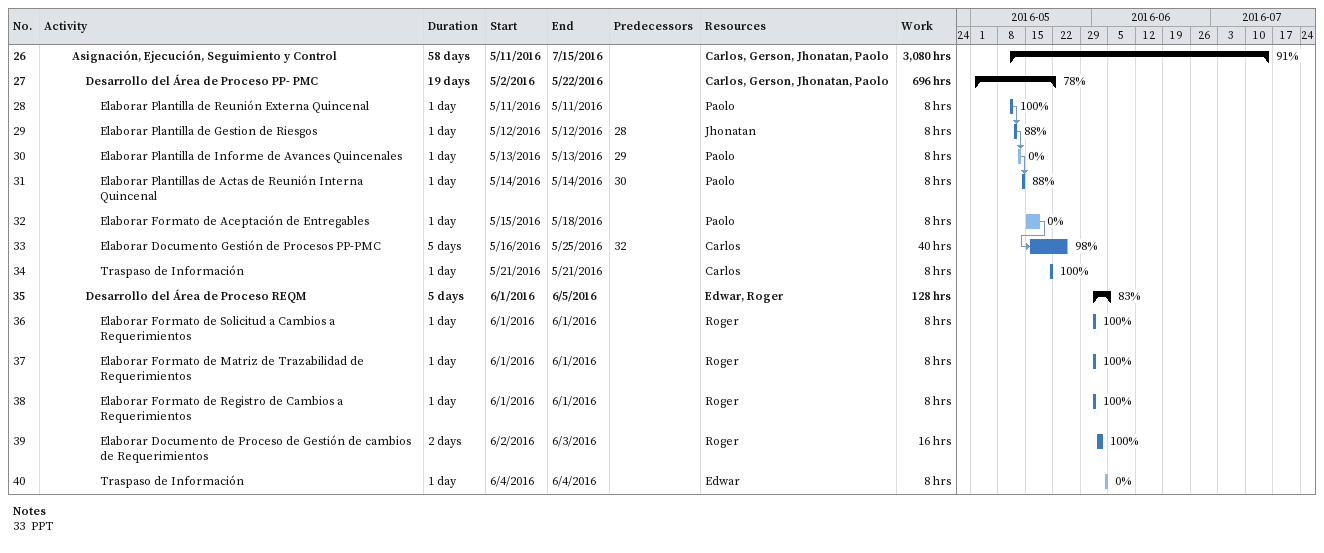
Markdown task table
| ID | Level | Task | Duration | Start | Finish | Predecessors | Resources | % complete | Work (h) |
|---|---|---|---|---|---|---|---|---|---|
| 26 | 3 | **Asignación, Ejecución, Seguimiento y Control** | 58d | 2016-05-11 | 2016-07-15 |  | Carlos, Gerson, Jhonatan, Paolo | 91 | 3080 |
| 27 | 4 | **Desarrollo del Área de Proceso PP- PMC** | 19d | 2016-05-02 | 2016-05-22 |  | Carlos, Gerson, Jhonatan, Paolo | 78 | 696 |
| 28 | 5 | Elaborar Plantilla de Reunión Externa Quincenal | 1d | 2016-05-11 | 2016-05-11 |  | Paolo | 100 | 8 |
| 29 | 5 | Elaborar Plantilla de Gestion de Riesgos | 1d | 2016-05-12 | 2016-05-12 | 28 | Jhonatan | 88 | 8 |
| 30 | 5 | Elaborar Plantilla de Informe de Avances Quincenales | 1d | 2016-05-13 | 2016-05-13 | 29 | Paolo | 0 | 8 |
| 31 | 5 | Elaborar Plantillas de Actas de Reunión Interna Quincenal | 1d | 2016-05-14 | 2016-05-14 | 30 | Paolo | 88 | 8 |
| 32 | 5 | Elaborar Formato de Aceptación de Entregables | 1d | 2016-05-15 | 2016-05-18 |  | Paolo | 0 | 8 |
| 33 | 5 | Elaborar Documento Gestión de Procesos PP-PMC | 5d | 2016-05-16 | 2016-05-25 | 32 | Carlos | 98 | 40 |
| 34 | 5 | Traspaso de Información | 1d | 2016-05-21 | 2016-05-21 |  | Carlos | 100 | 8 |
| 35 | 4 | **Desarrollo del Área de Proceso REQM** | 5d | 2016-06-01 | 2016-06-05 |  | Edwar, Roger | 83 | 128 |
| 36 | 5 | Elaborar Formato de Solicitud a Cambios a Requerimientos | 1d | 2016-06-01 | 2016-06-01 |  | Roger | 100 | 8 |
| 37 | 5 | Elaborar Formato de Matriz de Trazabilidad de Requerimientos | 1d | 2016-06-01 | 2016-06-01 |  | Roger | 100 | 8 |
| 38 | 5 | Elaborar Formato de Registro de Cambios a Requerimientos | 1d | 2016-06-01 | 2016-06-01 |  | Roger | 100 | 8 |
| 39 | 5 | Elaborar Documento de Proceso de Gestión de cambios de Requerimientos | 2d | 2016-06-02 | 2016-06-03 |  | Roger | 100 | 16 |
| 40 | 5 | Traspaso de Información | 1d | 2016-06-04 | 2016-06-04 |  | Edwar | 0 | 8 |

Notes
- 33: PPT
